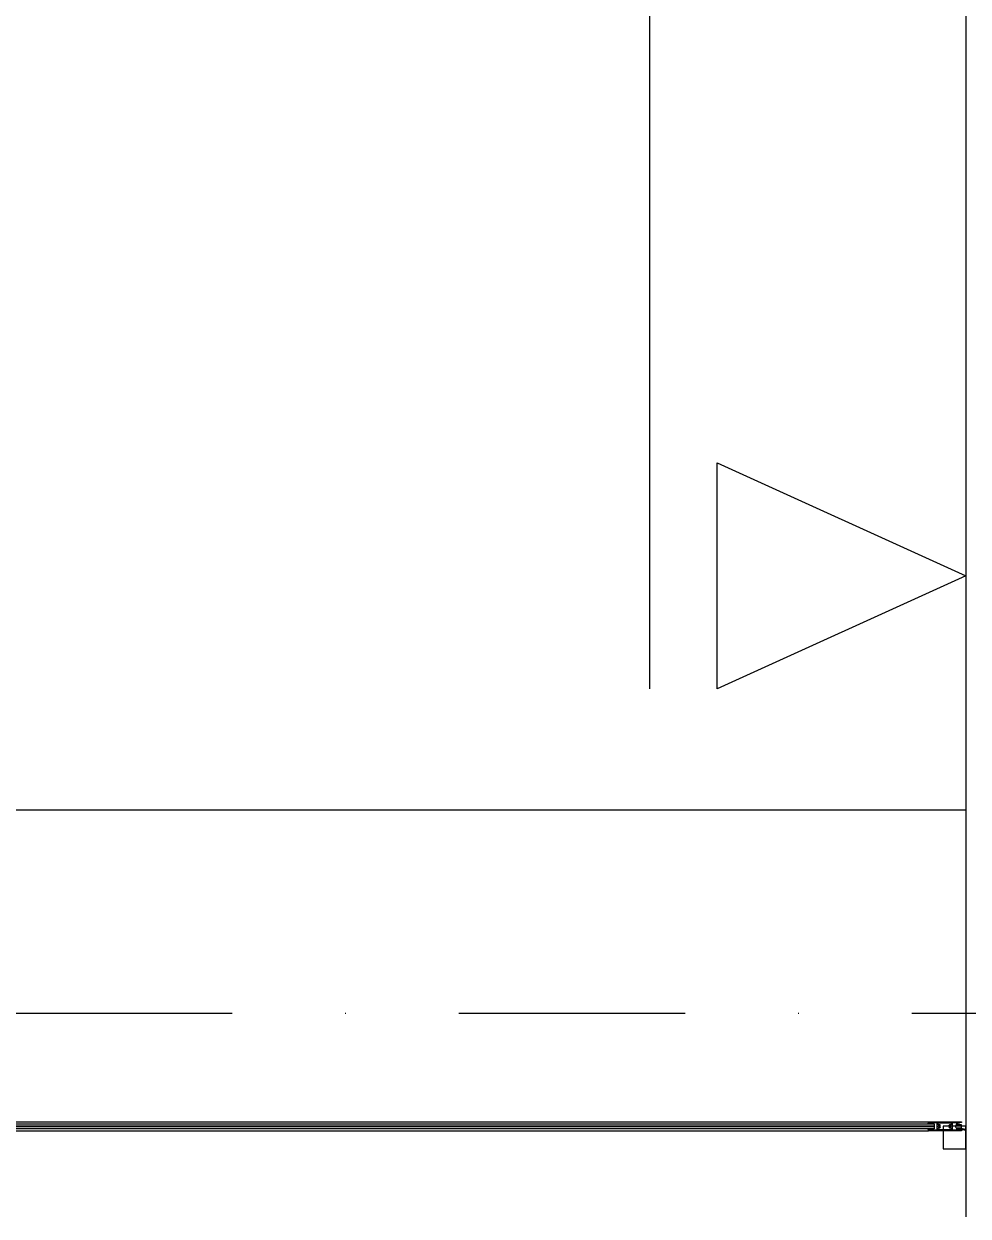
# Model space of a CAD drawing. Header units: centimetres. Extents: x 26569 to 160723, y -3143 to 14565.
# Drawn here: x 46129.8 to 46234.2, y 390.5 to 522.4 of the extents above; entities that cross this region are included whole.
import ezdxf

# ---------------------------------------------------------------- set-up
doc = ezdxf.new("R2010")
doc.units = ezdxf.units.CM
doc.header["$LTSCALE"] = 100
doc.linetypes.add('DASHDOT2', pattern=[0.5, 0.25, -0.125, 0, -0.125])
for name, color, linetype in [('A-ANNO-DIMS', 187, 'Continuous'), ('A-ANNO-GRID', 155, 'DASHDOT2'), ('A-ELEV-01', 255, 'Continuous'), ('A-FNSH-TILE', 63, 'Continuous'), ('A-GLAZ-FRME', 12, 'Continuous'), ('A-GLAZ-FRME-MBND', 9, 'Continuous'), ('A-GLAZ-FULL', 130, 'Continuous')]:
    doc.layers.add(name, color=color, linetype=linetype)

msp = doc.modelspace()

# ---------------------------------------------------------------- linework, layer by layer
at = {"layer": 'A-ANNO-DIMS'}
msp.add_lwpolyline([(46198.99, 663.94), (46198.99, 448.79)], dxfattribs=at)
msp.add_lwpolyline([(46233.99, 461.29), (46206.49, 448.79), (46206.49, 473.79)], close=True, dxfattribs=at)
at = {"layer": 'A-ANNO-GRID'}
msp.add_line((45476.53, 412.91), (46260.77, 412.91), dxfattribs=at)
at = {"layer": 'A-ELEV-01'}
msp.add_lwpolyline([(45933.99, 435.4), (46233.99, 435.4)], dxfattribs=at)
at = {"layer": 'A-FNSH-TILE'}
msp.add_lwpolyline([(46233.99, 1340.4), (46233.99, 390.4)], dxfattribs=at)
at = {"layer": 'A-GLAZ-FRME'}
msp.add_line((46233.26, 400.02), (46233.26, 400.15), dxfattribs=at)
at = {"layer": 'A-GLAZ-FRME', "elevation": 0}
for points in [[(46233.24, 400.25, -0.414214), (46233.26, 400.22), (46233.26, 400.15), (46233.09, 400.17), (46233.09, 400), (46233.26, 400.02), (46233.26, 399.99), (46233.49, 399.99, -0.414214), (46233.51, 399.96), (46233.51, 399.91), (46229.86, 399.91), (46229.86, 400.04), (46230.8, 400.04), (46230.8, 400.79), (46229.86, 400.79), (46229.86, 400.91), (46233.51, 400.91), (46233.51, 400.86, -0.414214), (46233.49, 400.84), (46233.26, 400.84), (46233.26, 400.8), (46233.09, 400.82), (46233.09, 400.65), (46233.26, 400.67), (46233.26, 400.6, -0.414214), (46233.24, 400.57), (46233.01, 400.57, -0.414214), (46232.99, 400.6), (46232.99, 400.79), (46232.48, 400.79), (46232.48, 400.03), (46232.99, 400.03), (46232.99, 400.22, -0.414214), (46233.01, 400.25)], [(46230.93, 400.21, -0.504614), (46230.96, 400.23, 0.37398), (46231.18, 400.33), (46231.09, 400.37, -3.612037), (46231.09, 400.46), (46231.18, 400.49, 0.37398), (46230.96, 400.59, -0.504614), (46230.93, 400.61), (46230.93, 400.79), (46232.35, 400.79), (46232.35, 400.61, -0.504614), (46232.32, 400.59, 0.37398), (46232.09, 400.49), (46232.19, 400.46, -3.612037), (46232.19, 400.37), (46232.09, 400.33, 0.37398), (46232.32, 400.23, -0.504614), (46232.35, 400.21), (46232.35, 400.04), (46230.93, 400.04)]]:
    msp.add_lwpolyline(points, format="xyb", close=True, dxfattribs=at)
msp.add_lwpolyline([(46233.99, 400.41), (46231.49, 400.41), (46231.49, 397.91), (46233.99, 397.91)], close=True, dxfattribs=at)
msp.add_lwpolyline([(46233.52, 400.48), (46233.52, 400.56), (46232.94, 400.56, 0.387569), (46232.86, 400.48), (46232.86, 400.35, 0.387569), (46232.94, 400.26), (46233.52, 400.26), (46233.52, 400.35)], format="xyb", dxfattribs=at)
at = {"layer": 'A-GLAZ-FRME'}
for centre in [(46233.26, 397.24), (46233.26, 397.21), (46233.26, 397.18), (46233.26, 397.15), (46233.26, 397.12)]:
    msp.add_arc(centre, 2.91, 75.4467, 90.0003, dxfattribs=at)
at = {"layer": 'A-GLAZ-FRME-MBND'}
for p, q in [((46036.49, 400.91), (46229.86, 400.91)), ((46036.49, 399.91), (46229.86, 399.91)), ((46229.86, 400.79), (46229.75, 400.67)), ((46229.86, 400.04), (46229.75, 400.15)), ((46230.16, 400.79), (46230.16, 400.67)), ((46230.16, 400.04), (46230.16, 400.15))]:
    msp.add_line(p, q, dxfattribs=at)
at = {"layer": 'A-GLAZ-FULL', "elevation": 0}
for points in [[(46035.87, 400.67), (46230.5, 400.67), (46230.5, 400.42), (46035.87, 400.42)], [(46035.87, 400.4), (46230.5, 400.4), (46230.5, 400.15), (46035.87, 400.15)]]:
    msp.add_lwpolyline(points, dxfattribs=at)

doc.saveas('drawing.dxf')
